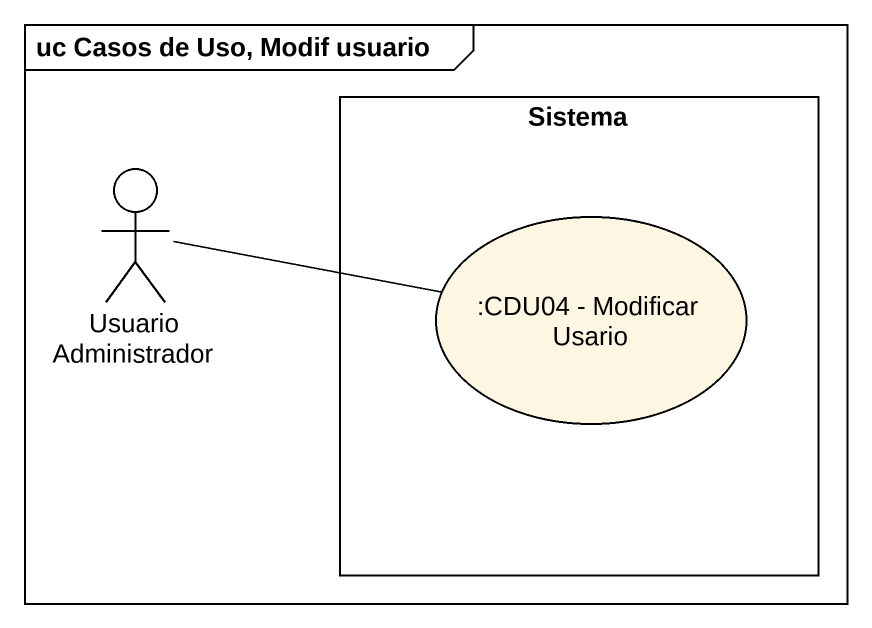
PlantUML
@startuml
mainframe uc Casos de Uso, Modif usuario
rectangle Sistema {
  usecase ":CDU04 - Modificar Usario" as CDU04_Modificar_Usario
}
actor "Usuario Administrador" as Usuario_Administrador
Usuario_Administrador -right- CDU04_Modificar_Usario
@enduml
